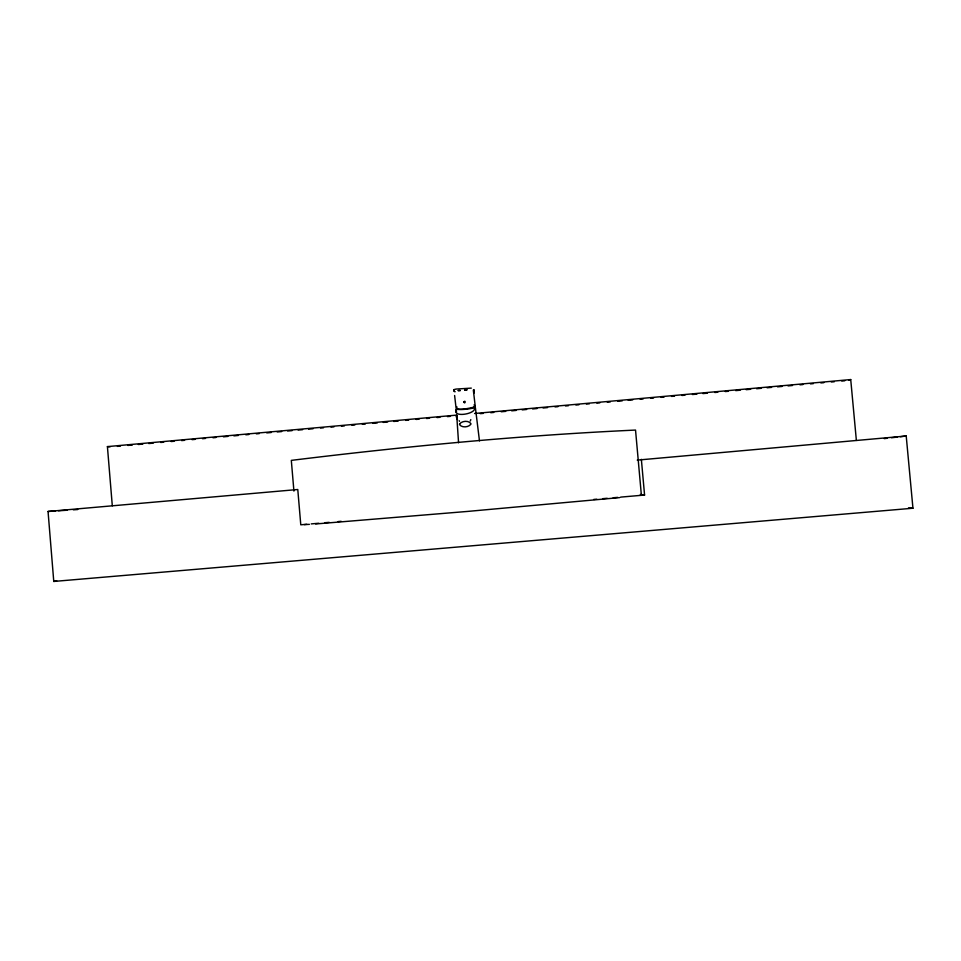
<?xml version="1.0" encoding="UTF-8"?>
<svg xmlns="http://www.w3.org/2000/svg" width="961" height="961" viewBox="0 0 961 961"><rect width="100%" height="100%" fill="white"/><g stroke="black" fill="none" stroke-linecap="round" stroke-linejoin="round"><path stroke-width="1.44" d="M453.94 389.698L453.916 391.151L453.952 389.613L456.127 389.061L471.298 388.112M470.806 419.609L470.289 421.026M473.329 390.058L475.287 406.659C472.452 407.728 454.577 411.764 456.931 406.851M457.172 408.629C449.556 418.708 478.866 413.951 474.121 406.971M848.743 380.208L850.725 379.559L856.371 440.426M306.763 524.286L300.781 524.802L297.778 489.509L48.05 511.468L53.768 581.441L56.699 580.816M637.251 460.115L906.211 436.018L912.95 508.225L53.768 581.441M884.228 438.624L887.159 438.276M891.556 437.76L897.418 437.063M900.349 436.714L906.211 436.018M619.653 497.594L467.779 511.408L315.652 523.961M112.305 505.798L107.416 446.613L456.679 415.104M474.59 413.494L850.725 379.559M117.386 446.385L120.377 446.108M127.849 445.436L132.33 445.039M138.3 444.499L142.781 444.09M148.751 443.55L153.231 443.153M160.703 442.48L163.694 442.204M171.154 441.531L174.145 441.267M181.617 440.594L184.596 440.318M192.068 439.645L195.059 439.381M202.519 438.709L205.51 438.432M212.982 437.76L215.961 437.495M223.432 436.823L227.913 436.414M233.883 435.874L238.364 435.465M245.836 434.792L248.827 434.528M256.287 433.855L259.278 433.591M266.75 432.906L271.23 432.51M277.2 431.969L281.681 431.561M287.651 431.021L292.132 430.624M298.114 430.084L302.595 429.675M308.565 429.147L313.046 428.738M320.518 428.065L323.497 427.789M330.968 427.116L333.96 426.852M341.419 426.179L344.41 425.903M351.882 425.23L354.873 424.966M362.333 424.294L365.324 424.017M372.796 423.345L377.277 422.948M383.247 422.408L387.727 421.999M393.698 421.459L398.178 421.062M405.65 420.389L408.641 420.113M416.101 419.44L419.092 419.176M426.564 418.503L429.543 418.227M437.015 417.555L440.006 417.29M447.466 416.618L450.457 416.341M480.332 413.65L483.311 413.386M490.783 412.713L493.774 412.437M501.234 411.764L505.714 411.368M511.696 410.827L516.177 410.419M522.147 409.879L526.628 409.482M532.598 408.942L537.079 408.533M543.061 407.993L547.542 407.596M555.002 406.923L557.993 406.647M565.464 405.974L568.444 405.71M575.915 405.037L578.906 404.761M586.366 404.088L589.357 403.824M596.829 403.152L599.808 402.875M607.28 402.203L610.271 401.938M617.731 401.266L622.211 400.857M628.194 400.317L632.674 399.92M640.134 399.235L643.125 398.971M650.597 398.298L653.576 398.034M661.048 397.349L664.039 397.085M671.499 396.412L674.49 396.148M681.962 395.476L684.953 395.199M692.413 394.527L696.893 394.118M702.875 393.59L707.356 393.181M714.816 392.508L717.807 392.232M725.279 391.559L728.258 391.295M735.73 390.622L740.21 390.214M746.18 389.673L750.661 389.277M756.643 388.737L761.124 388.328M767.094 387.788L771.575 387.391M777.545 386.851L782.026 386.442M788.008 385.902L792.489 385.505M799.948 384.832L802.94 384.556M810.411 383.883L813.39 383.619M820.862 382.946L823.853 382.67M831.313 381.998L834.304 381.733M841.776 381.061L844.755 380.784M311.244 523.901L318.716 523.252M324.698 522.736L329.179 522.352M338.152 521.571L341.143 521.306M593.754 499.444L596.745 499.191M602.715 498.675L607.208 498.279M613.178 497.762L617.671 497.378M620.65 497.113L644.567 495.047L641.359 459.31M48.05 511.468L55.474 510.988M58.453 510.796L67.366 510.207M73.3 509.823L77.757 509.534M304.349 524.622L309.406 524.346M107.416 446.613L110.083 446.817M908.469 507.888L912.95 508.225M455.19 391.704L454.373 391.607M640.326 494.435L644.567 495.047M474.049 404.857L475.287 406.659M457.484 419.537L456.127 416.413M459.154 420.654L459.502 421.326M474.866 407.212L474.782 407.5A10.799 1.237 -5.5 0 1 473.533 408.005L470.037 408.713A10.787 1.237 -5.5 0 1 466.602 409.158L464.163 409.374A10.787 1.237 -5.5 0 1 460.812 409.542L457.592 409.446A10.799 1.237 -5.5 0 1 456.619 409.134L456.727 408.845A10.811 1.237 -5.4 0 1 457.016 408.689M479.479 440.931L475.395 407.704M454.613 395.5L456.103 408.389M456.823 417.038L457.052 419.212L456.691 415.032L458.565 442.793M641.335 494.699L635.533 430.072C520.682 435.369 405.446 446.348 291.315 460.379L293.922 491.095M456.451 412.233L456.211 409.446L456.391 412.245M474.338 406.996A10.811 1.237 -5.6 0 1 474.878 407.212M463.755 401.914C465.172 405.11 466.121 399.344 463.755 401.914M459.61 423.933L459.538 424.63C461.977 427.945 468.379 427.393 470.842 424.306L470.926 423.609C468.524 420.257 462.049 420.81 459.61 423.933M466.926 389.806L464.812 390.106L466.926 389.806M460.319 390.514L458.217 390.598L460.319 390.514M474.097 392.785L473.893 389.83L474.097 392.785"/></g></svg>
